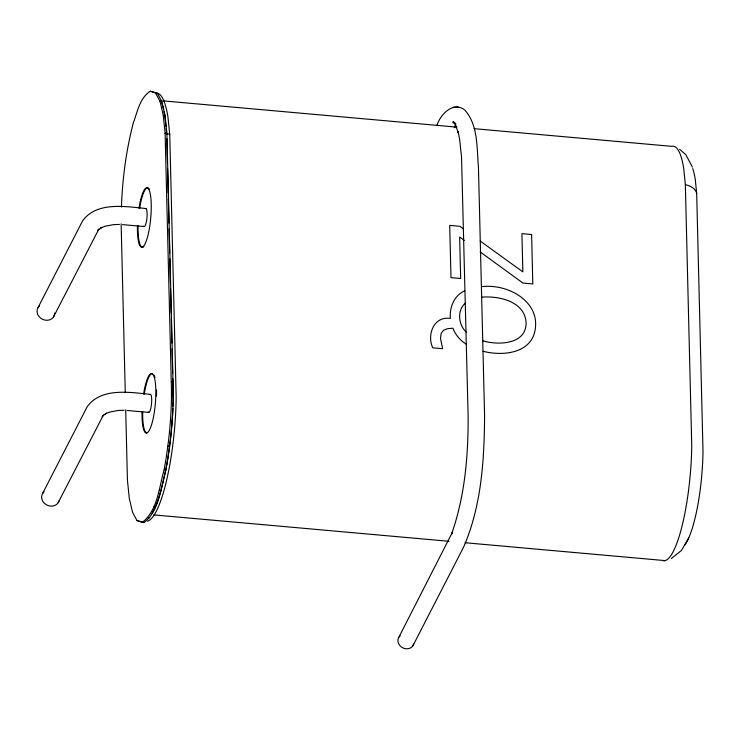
<?xml version="1.0" encoding="UTF-8"?>
<svg xmlns="http://www.w3.org/2000/svg" width="740" height="740" viewBox="0 0 740 740"><rect width="100%" height="100%" fill="white"/><g stroke="black" fill="none" stroke-linecap="round" stroke-linejoin="round"><path stroke-width="1.11" d="M121.453 206.987C122.387 178.728 126.188 150.544 133.228 123.145C137.455 112.027 139.546 98.133 150.294 91.196L157.324 93.184L161.755 101.417L165.048 115.477L166.879 133.404L173.382 396.344M125.698 409.757L127.437 480.343L129.269 498.26L132.571 512.33L137.002 520.562L142.265 522.394C157.888 510.128 158.915 487.53 164.151 469.733C169.34 440.67 172.281 411.107 171.255 381.572L165.122 133.237L163.29 115.32L159.988 101.26L155.557 93.027L150.294 91.196M142.265 522.394L144.023 522.551C159.646 510.286 160.682 487.688 165.908 469.891C171.107 440.827 174.048 411.264 173.021 381.729L171.255 381.572M38.082 307.507L82.686 220.714C96.885 201.391 125.606 206.543 145.891 208.532M53.539 316.924L98.855 229.104L97.55 230.566L101.889 227.31L100.557 228.031L105.182 226.218L113.525 224.636L119.482 224.442M42.67 493.358L87.283 406.556C101.482 387.233 130.194 392.394 150.479 394.374M58.127 502.774L103.443 414.955L102.139 416.417L106.486 413.161L105.154 413.873L109.77 412.06L118.113 410.478L124.07 410.284M437.026 125.088C440.568 114.265 453.324 100.881 464.831 110.094C478.336 125.199 476.68 147.824 478.429 166.704L484.58 415.621C484.312 460.003 481.5 506.169 463.508 547.332L412.92 645.761M398.869 637.205L452.159 532.791L451.456 534.354C464.887 496.577 468.3 455.886 468.124 416.028L461.529 156.88L459.559 138.87L458.079 131.6L458.504 133.339L454.739 123.099M688.727 537.915L681.438 550.468L671.356 558.515M454.24 127.779L455.359 125.902M454.628 126.447L455.979 124.884M465.553 302.993C456.821 310.153 458.291 324.906 466.274 332.103M464.794 290.811C454.184 295.334 449.356 307.442 450.355 318.422C433.871 315.841 426.629 334.813 432.761 347.818L442.659 348.707L440.485 338.532L441.151 333.305L443.575 330.243L447.404 328.708L452.899 328.218A31.311 27.01 27.2 0 0 462.472 341.473L466.496 344.405M481.407 297.203C498.89 295.584 525.123 301.457 526.103 322.936C526.214 344.766 497.872 345.432 482.48 340.733M454.138 123.571L455.785 123.497M453.176 107.282L455.267 107.18M456.099 107.133L458.199 107.041M482.508 286.584C508.01 283.79 540.829 301.43 534.946 330.919C530.284 353.859 501.748 356.199 483.091 351.26M155.557 93.027L157.324 93.184A94.591 20.378 -84.9 0 1 167.952 117.003L169.747 134.606L176.176 397.51A94.591 20.378 -84.9 0 1 147.389 521.191M162.735 100.834L456.941 127.141M474.174 128.677L671.846 146.353A87.736 18.907 -84.9 0 1 683.686 168.35L685.351 184.649L691.743 445.896A87.736 18.907 -84.9 0 1 663.059 560.661M159.988 101.26L161.755 101.417M163.29 115.32L165.048 115.477M165.122 133.237L166.879 133.404M165.122 133.422L166.888 133.579M122.572 224.618L144.133 226.542M171.551 396.538L173.317 396.696M127.16 410.469L148.731 412.393M170.478 421.125L172.235 421.282M167.952 446.091L169.71 446.248M164.151 469.733L165.908 469.891M159.331 490.444L161.089 490.602M153.828 506.798L155.585 506.955M153.633 514.883L448.986 541.291M465.072 542.735L665.047 560.606M148 517.695L149.767 517.852M137.002 520.562L144.023 522.551M454.564 122.988L452.704 121.998L455.063 123.377L453.565 121.943L455.211 124.107M679.672 149.341L685.869 154.706L692.372 167.12M463.527 228.984L459.818 226.301L449.698 225.395L450.993 277.63L460.668 278.499L459.642 237.013L464.304 240.398M480.214 241.046L522.865 271.876L521.922 233.655L531.598 234.525L532.818 283.947L522.976 283.068L480.13 251.905M684.778 545.075A74.481 16.049 -84.9 0 0 703 451.326L696.682 193.279L695.276 179.487A74.481 16.049 -84.9 0 0 692.723 168.609M165.964 126.457L164.946 116.522A94.877 20.443 -84.9 0 0 164.086 111.703M166.186 128.658L166.639 133.071M166.861 138.796L167.462 163.031M167.601 168.803L168.202 193.047M168.35 198.82L168.942 223.054M169.09 228.827L169.691 253.071M169.83 258.834L170.431 283.078M170.57 288.85L171.171 313.085M171.31 318.857L171.911 343.101M172.05 348.873L172.651 373.108M172.799 378.88L173.179 397.149A94.877 20.443 -84.9 0 1 172.947 406.214M125.263 392.44L121.138 223.832M685.37 184.63A20.776 11.618 -3.5 0 1 696.654 193.279M166.75 134.18A1.887 1.054 -3.5 0 1 169.747 134.606M143.588 394.078A29.813 6.42 -84.9 0 1 154.808 379.518A29.813 6.42 -84.9 0 1 150.516 427.739A29.813 6.42 -84.9 0 1 142.024 411.579M138.99 208.227A29.813 6.42 -84.9 0 1 150.22 193.667A29.813 6.42 -84.9 0 1 145.919 241.897A29.813 6.42 -84.9 0 1 137.437 225.728M172.855 408.526A94.877 20.443 -84.9 0 1 161.126 489.704M160.784 490.916A94.877 20.443 -84.9 0 1 152.052 513.347M161.699 102.657A94.877 20.443 -84.9 0 1 163.605 109.465M154.022 375.161A29.813 6.42 -84.9 0 1 154.975 377.511M156.501 389.971A29.813 6.42 -84.9 0 1 156.473 396.205M146.724 433.048A29.813 6.42 -84.9 0 1 142.709 411.634M144.263 394.133A29.813 6.42 -84.9 0 1 152.486 373.728M149.952 394.559A9.056 1.952 -84.9 0 1 151.515 403.883A9.056 1.952 -84.9 0 1 148.268 411.958M139.675 208.292A29.813 6.42 -84.9 0 1 149.424 189.311M143.856 246.605A29.813 6.42 -84.9 0 1 138.112 225.793M145.364 208.708A9.056 1.952 -84.9 0 1 146.927 218.032A9.056 1.952 -84.9 0 1 143.671 226.107M54.612 313.002A9.056 7.807 27.2 0 1 42.624 319.347A9.056 7.807 27.2 0 1 39.442 305.971M58.96 500.906A9.056 7.807 27.2 0 1 46.167 504.643A9.056 7.807 27.2 0 1 44.03 491.813M413.679 644.068A8.232 7.104 27.2 0 1 402.051 647.463A8.232 7.104 27.2 0 1 400.109 635.808"/></g></svg>
